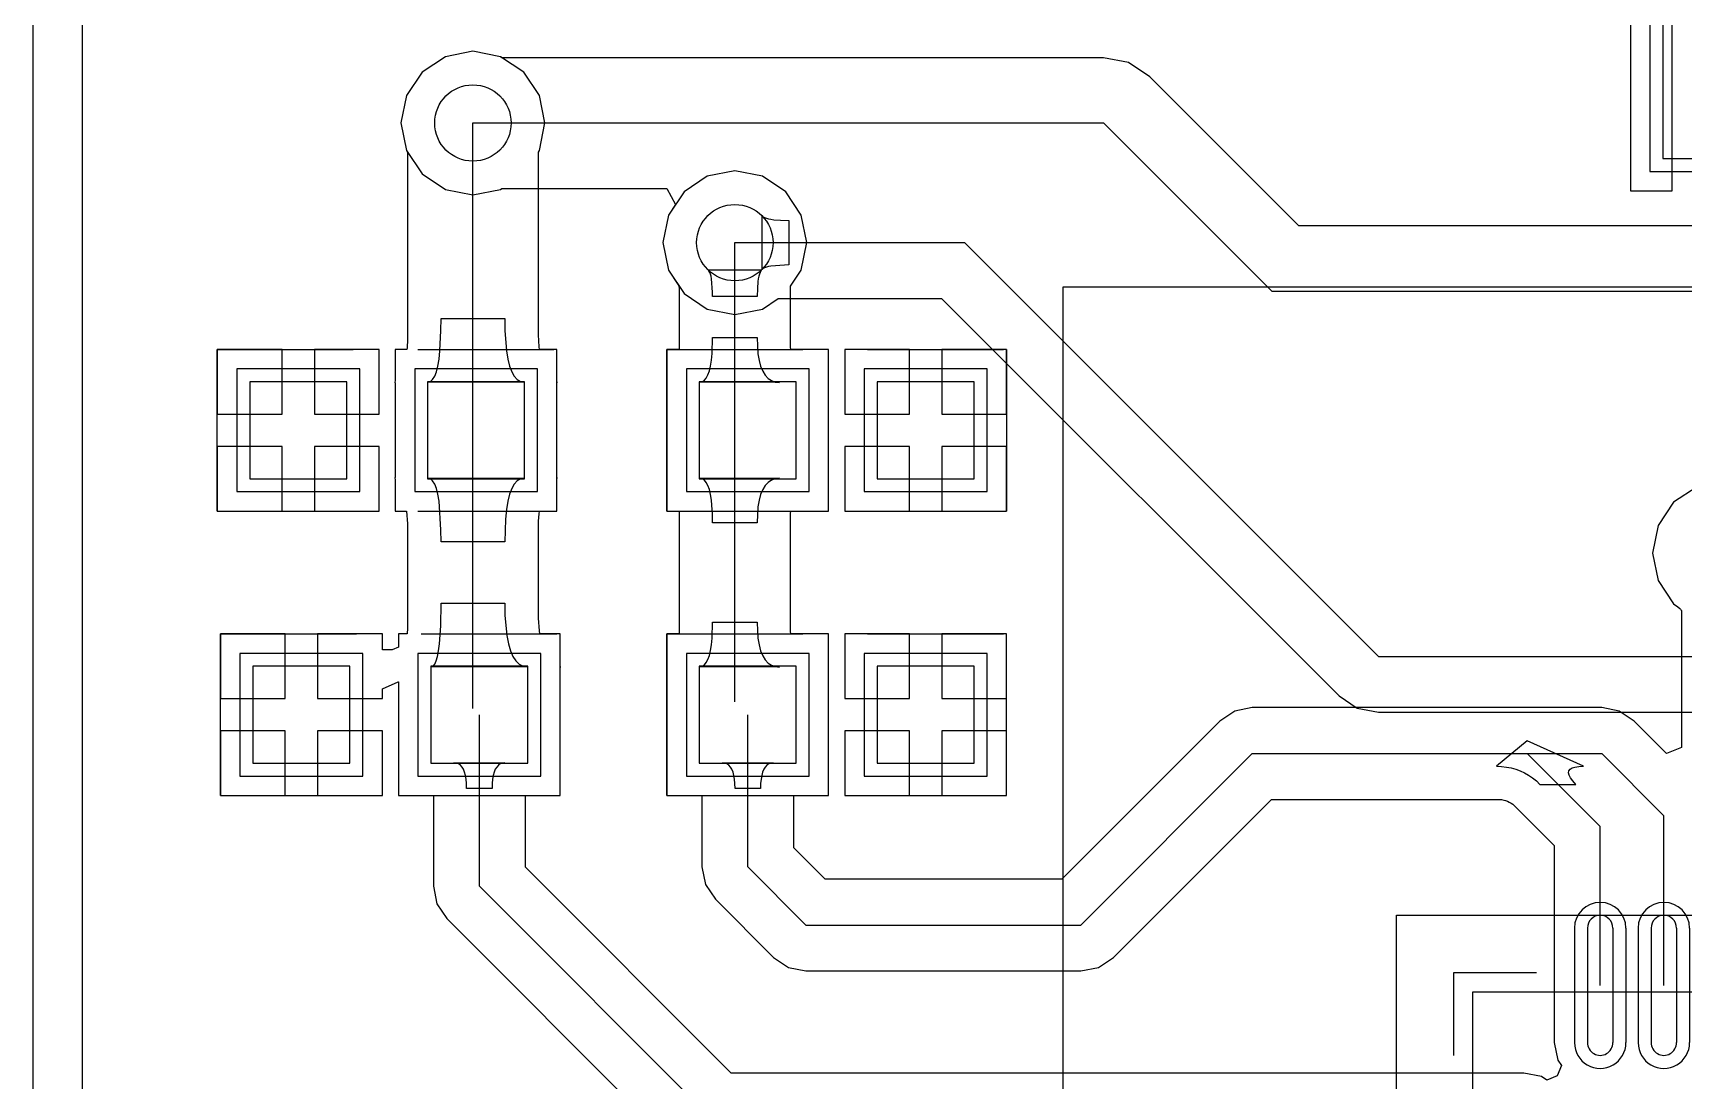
# Model space of a CAD drawing. Header units: millimetres. Extents: x 31.7 to 126, y 35.8 to 88.7.
# Drawn here: x 31.72 to 44.69, y 74.49 to 82.72 of the extents above; entities that cross this region are included whole.
import ezdxf

# ---------------------------------------------------------------- set-up
doc = ezdxf.new("R2010")
doc.units = ezdxf.units.MM
for name, color, linetype in [('BottomLayer', 5, 'Continuous'), ('BottomOverlay', 54, 'Continuous'), ('BottomSolder', 6, 'Continuous'), ('KeepOutLayer', 6, 'Continuous'), ('Mechanical13', 56, 'Continuous'), ('Mechanical15', 56, 'Continuous'), ('MultiLayer', 9, 'Continuous'), ('TopLayer', 1, 'Continuous'), ('TopOverlay', 2, 'Continuous'), ('TopPaste', 8, 'Continuous'), ('TopSolder', 216, 'Continuous')]:
    doc.layers.add(name, color=color, linetype=linetype)

# ---------------------------------------------------------------- blocks, each defined once
blk = doc.blocks.new('18650____________B_2')
at = {"layer": 'BottomOverlay'}
for p, q in [((-0.469, 42.016), (76.531, 42.016)), ((-0.469, 22), (-0.469, 42.016))]:
    blk.add_line(p, q, dxfattribs=at)
blk = doc.blocks.new('__2102_7')
at = {"layer": 'Mechanical13'}
for p, q in [((-2.5, -2.475), (-2.5, 2.525)), ((2.5, 2.525), (-2.5, 2.525)), ((2.5, -2.475), (2.5, 2.525)), ((2.5, -2.475), (-2.5, -2.475))]:
    blk.add_line(p, q, dxfattribs=at)
blk.add_circle((-1.6, 1.625), 0.5, dxfattribs=at)
at = {"layer": 'Mechanical15'}
for p, q in [((-3.1, -3.075), (-3.1, 3.125)), ((-3.1, 3.125), (3.1, 3.125)), ((3.1, -3.075), (3.1, 3.125)), ((0, -0.475), (0, 0.525)), ((0.5, 0.025), (-0.5, 0.025)), ((3.1, -3.075), (-3.1, -3.075))]:
    blk.add_line(p, q, dxfattribs=at)
at = {"layer": 'TopLayer'}
for p, q in [((-1.6, 3.025), (-1.6, 2.125)), ((-1.4, 3.025), (-1.4, 2.125)), ((-1.1, 3.025), (-1.1, 2.125)), ((-0.9, 3.025), (-0.9, 2.125)), ((-0.6, 3.025), (-0.6, 2.125)), ((-0.4, 3.025), (-0.4, 2.125)), ((-0.1, 3.025), (-0.1, 2.125)), ((0.1, 3.025), (0.1, 2.125)), ((0.4, 3.025), (0.4, 2.125)), ((0.6, 3.025), (0.6, 2.125)), ((0.9, 3.025), (0.9, 2.125)), ((1.1, 3.025), (1.1, 2.125)), ((1.4, 3.025), (1.4, 2.125)), ((1.6, 3.025), (1.6, 2.125)), ((-3, 1.625), (-2.1, 1.625)), ((2.1, 1.625), (3, 1.625)), ((-1.5, 1.525), (-1.5, -1.475)), ((1.5, 1.525), (-1.5, 1.525)), ((1.5, -1.475), (1.5, 1.525)), ((-3, 1.425), (-2.1, 1.425)), ((2.1, 1.425), (3, 1.425)), ((-3, 1.125), (-2.1, 1.125)), ((2.1, 1.125), (3, 1.125)), ((-3, 0.925), (-2.1, 0.925)), ((2.1, 0.925), (3, 0.925)), ((-3, 0.625), (-2.1, 0.625)), ((2.1, 0.625), (3, 0.625)), ((-3, 0.425), (-2.1, 0.425)), ((2.1, 0.425), (3, 0.425)), ((-3, 0.125), (-2.1, 0.125)), ((2.1, 0.125), (3, 0.125)), ((-3, -0.075), (-2.1, -0.075)), ((2.1, -0.075), (3, -0.075)), ((-3, -0.375), (-2.1, -0.375)), ((2.1, -0.375), (3, -0.375)), ((-3, -0.575), (-2.1, -0.575)), ((2.1, -0.575), (3, -0.575)), ((-3, -0.875), (-2.1, -0.875)), ((2.1, -0.875), (3, -0.875)), ((-3, -1.075), (-2.1, -1.075)), ((2.1, -1.075), (3, -1.075)), ((-3, -1.375), (-2.1, -1.375)), ((2.1, -1.375), (3, -1.375)), ((-1.5, -1.475), (1.5, -1.475)), ((-3, -1.575), (-2.1, -1.575)), ((2.1, -1.575), (3, -1.575)), ((-1.6, -2.075), (-1.6, -2.975)), ((-1.4, -2.075), (-1.4, -2.975)), ((-1.1, -2.075), (-1.1, -2.975)), ((-0.9, -2.075), (-0.9, -2.975)), ((-0.6, -2.075), (-0.6, -2.975)), ((-0.4, -2.075), (-0.4, -2.975)), ((-0.1, -2.075), (-0.1, -2.975)), ((0.1, -2.075), (0.1, -2.975)), ((0.4, -2.075), (0.4, -2.975)), ((0.6, -2.075), (0.6, -2.975)), ((0.9, -2.075), (0.9, -2.975)), ((1.1, -2.075), (1.1, -2.975)), ((1.4, -2.075), (1.4, -2.975)), ((1.6, -2.075), (1.6, -2.975))]:
    blk.add_line(p, q, dxfattribs=at)
for centre, start, end in [((-1.5, 3.025), 0, 180), ((-1, 3.025), 0, 180), ((-0.5, 3.025), 0, 180), ((0, 3.025), 0, 180), ((0.5, 3.025), 0, 180), ((1, 3.025), 0, 180), ((1.5, 3.025), 0, 180), ((-1.5, 2.125), 180, 0), ((-1, 2.125), 180, 0), ((-0.5, 2.125), 180, 0), ((0, 2.125), 180, 0), ((0.5, 2.125), 180, 0), ((1, 2.125), 180, 0), ((1.5, 2.125), 180, 0), ((-3, 1.525), 90, 270), ((-2.1, 1.525), 270, 90), ((2.1, 1.525), 90, 270), ((3, 1.525), 270, 90), ((-3, 1.025), 90, 270), ((-2.1, 1.025), 270, 90), ((2.1, 1.025), 90, 270), ((3, 1.025), 270, 90), ((-3, 0.525), 90, 270), ((-2.1, 0.525), 270, 90), ((2.1, 0.525), 90, 270), ((3, 0.525), 270, 90), ((-3, 0.025), 90, 270), ((-2.1, 0.025), 270, 90), ((2.1, 0.025), 90, 270), ((3, 0.025), 270, 90), ((-3, -0.475), 90, 270), ((-2.1, -0.475), 270, 90), ((2.1, -0.475), 90, 270), ((3, -0.475), 270, 90), ((-3, -0.975), 90, 270), ((-2.1, -0.975), 270, 90), ((2.1, -0.975), 90, 270), ((3, -0.975), 270, 90), ((-3, -1.475), 90, 270), ((-2.1, -1.475), 270, 90), ((2.1, -1.475), 90, 270), ((3, -1.475), 270, 90), ((-1.5, -2.075), 0, 180), ((-1, -2.075), 0, 180), ((-0.5, -2.075), 0, 180), ((0, -2.075), 0, 180), ((0.5, -2.075), 0, 180), ((1, -2.075), 0, 180), ((1.5, -2.075), 0, 180), ((-1.5, -2.975), 180, 0), ((-1, -2.975), 180, 0), ((-0.5, -2.975), 180, 0), ((0, -2.975), 180, 0), ((0.5, -2.975), 180, 0), ((1, -2.975), 180, 0), ((1.5, -2.975), 180, 0)]:
    blk.add_arc(centre, 0.1, start, end, dxfattribs=at)
at = {"layer": 'TopOverlay'}
for p, q in [((-2.65, 2.025), (-2.65, 2.675)), ((-2, 2.675), (-2.65, 2.675)), ((2.65, 2.675), (2, 2.675)), ((2.65, 2.025), (2.65, 2.675)), ((-2.65, -2.625), (-2.65, -1.975)), ((2.65, -2.625), (2.65, -1.975)), ((-2, -2.625), (-2.65, -2.625)), ((2.65, -2.625), (2, -2.625))]:
    blk.add_line(p, q, dxfattribs=at)
blk.add_circle((-3.3, 2.525), 0.125, dxfattribs=at)
at = {"layer": 'TopPaste'}
for p, q in [((-1.6, 3.025), (-1.6, 2.125)), ((-1.4, 3.025), (-1.4, 2.125)), ((-1.1, 3.025), (-1.1, 2.125)), ((-0.9, 3.025), (-0.9, 2.125)), ((-0.6, 3.025), (-0.6, 2.125)), ((-0.4, 3.025), (-0.4, 2.125)), ((-0.1, 3.025), (-0.1, 2.125)), ((0.1, 3.025), (0.1, 2.125)), ((0.4, 3.025), (0.4, 2.125)), ((0.6, 3.025), (0.6, 2.125)), ((0.9, 3.025), (0.9, 2.125)), ((1.1, 3.025), (1.1, 2.125)), ((1.4, 3.025), (1.4, 2.125)), ((1.6, 3.025), (1.6, 2.125)), ((-3, 1.625), (-2.1, 1.625)), ((2.1, 1.625), (3, 1.625)), ((-1.5, 1.525), (-1.5, -1.475)), ((1.5, 1.525), (-1.5, 1.525)), ((1.5, -1.475), (1.5, 1.525)), ((-3, 1.425), (-2.1, 1.425)), ((2.1, 1.425), (3, 1.425)), ((-3, 1.125), (-2.1, 1.125)), ((2.1, 1.125), (3, 1.125)), ((-3, 0.925), (-2.1, 0.925)), ((2.1, 0.925), (3, 0.925)), ((-3, 0.625), (-2.1, 0.625)), ((2.1, 0.625), (3, 0.625)), ((-3, 0.425), (-2.1, 0.425)), ((2.1, 0.425), (3, 0.425)), ((-3, 0.125), (-2.1, 0.125)), ((2.1, 0.125), (3, 0.125)), ((-3, -0.075), (-2.1, -0.075)), ((2.1, -0.075), (3, -0.075)), ((-3, -0.375), (-2.1, -0.375)), ((2.1, -0.375), (3, -0.375)), ((-3, -0.575), (-2.1, -0.575)), ((2.1, -0.575), (3, -0.575)), ((-3, -0.875), (-2.1, -0.875)), ((2.1, -0.875), (3, -0.875)), ((-3, -1.075), (-2.1, -1.075)), ((2.1, -1.075), (3, -1.075)), ((-3, -1.375), (-2.1, -1.375)), ((2.1, -1.375), (3, -1.375)), ((-1.5, -1.475), (1.5, -1.475)), ((-3, -1.575), (-2.1, -1.575)), ((2.1, -1.575), (3, -1.575)), ((-1.6, -2.075), (-1.6, -2.975)), ((-1.4, -2.075), (-1.4, -2.975)), ((-1.1, -2.075), (-1.1, -2.975)), ((-0.9, -2.075), (-0.9, -2.975)), ((-0.6, -2.075), (-0.6, -2.975)), ((-0.4, -2.075), (-0.4, -2.975)), ((-0.1, -2.075), (-0.1, -2.975)), ((0.1, -2.075), (0.1, -2.975)), ((0.4, -2.075), (0.4, -2.975)), ((0.6, -2.075), (0.6, -2.975)), ((0.9, -2.075), (0.9, -2.975)), ((1.1, -2.075), (1.1, -2.975)), ((1.4, -2.075), (1.4, -2.975)), ((1.6, -2.075), (1.6, -2.975))]:
    blk.add_line(p, q, dxfattribs=at)
for centre, start, end in [((-1.5, 3.025), 0, 180), ((-1, 3.025), 0, 180), ((-0.5, 3.025), 0, 180), ((0, 3.025), 0, 180), ((0.5, 3.025), 0, 180), ((1, 3.025), 0, 180), ((1.5, 3.025), 0, 180), ((-1.5, 2.125), 180, 0), ((-1, 2.125), 180, 0), ((-0.5, 2.125), 180, 0), ((0, 2.125), 180, 0), ((0.5, 2.125), 180, 0), ((1, 2.125), 180, 0), ((1.5, 2.125), 180, 0), ((-3, 1.525), 90, 270), ((-2.1, 1.525), 270, 90), ((2.1, 1.525), 90, 270), ((3, 1.525), 270, 90), ((-3, 1.025), 90, 270), ((-2.1, 1.025), 270, 90), ((2.1, 1.025), 90, 270), ((3, 1.025), 270, 90), ((-3, 0.525), 90, 270), ((-2.1, 0.525), 270, 90), ((2.1, 0.525), 90, 270), ((3, 0.525), 270, 90), ((-3, 0.025), 90, 270), ((-2.1, 0.025), 270, 90), ((2.1, 0.025), 90, 270), ((3, 0.025), 270, 90), ((-3, -0.475), 90, 270), ((-2.1, -0.475), 270, 90), ((2.1, -0.475), 90, 270), ((3, -0.475), 270, 90), ((-3, -0.975), 90, 270), ((-2.1, -0.975), 270, 90), ((2.1, -0.975), 90, 270), ((3, -0.975), 270, 90), ((-3, -1.475), 90, 270), ((-2.1, -1.475), 270, 90), ((2.1, -1.475), 90, 270), ((3, -1.475), 270, 90), ((-1.5, -2.075), 0, 180), ((-1, -2.075), 0, 180), ((-0.5, -2.075), 0, 180), ((0, -2.075), 0, 180), ((0.5, -2.075), 0, 180), ((1, -2.075), 0, 180), ((1.5, -2.075), 0, 180), ((-1.5, -2.975), 180, 0), ((-1, -2.975), 180, 0), ((-0.5, -2.975), 180, 0), ((0, -2.975), 180, 0), ((0.5, -2.975), 180, 0), ((1, -2.975), 180, 0), ((1.5, -2.975), 180, 0)]:
    blk.add_arc(centre, 0.1, start, end, dxfattribs=at)
at = {"layer": 'TopSolder'}
for p, q in [((-1.702, 3.025), (-1.702, 2.125)), ((-1.298, 3.025), (-1.298, 2.125)), ((-1.202, 3.025), (-1.202, 2.125)), ((-0.798, 3.025), (-0.798, 2.125)), ((-0.702, 3.025), (-0.702, 2.125)), ((-0.298, 3.025), (-0.298, 2.125)), ((-0.202, 3.025), (-0.202, 2.125)), ((0.202, 3.025), (0.202, 2.125)), ((0.298, 3.025), (0.298, 2.125)), ((0.702, 3.025), (0.702, 2.125)), ((0.798, 3.025), (0.798, 2.125)), ((1.202, 3.025), (1.202, 2.125)), ((1.298, 3.025), (1.298, 2.125)), ((1.702, 3.025), (1.702, 2.125)), ((-3, 1.727), (-2.1, 1.727)), ((2.1, 1.727), (3, 1.727)), ((-1.602, 1.627), (-1.602, -1.576)), ((1.602, 1.627), (-1.602, 1.627)), ((1.602, -1.576), (1.602, 1.627)), ((-3, 1.324), (-2.1, 1.324)), ((2.1, 1.324), (3, 1.324)), ((-3, 1.227), (-2.1, 1.227)), ((2.1, 1.227), (3, 1.227)), ((-3, 0.824), (-2.1, 0.824)), ((2.1, 0.824), (3, 0.824)), ((-3, 0.727), (-2.1, 0.727)), ((2.1, 0.727), (3, 0.727)), ((-3, 0.324), (-2.1, 0.324)), ((2.1, 0.324), (3, 0.324)), ((-3, 0.227), (-2.1, 0.227)), ((2.1, 0.227), (3, 0.227)), ((-3, -0.176), (-2.1, -0.176)), ((2.1, -0.176), (3, -0.176)), ((-3, -0.273), (-2.1, -0.273)), ((2.1, -0.273), (3, -0.273)), ((-3, -0.676), (-2.1, -0.676)), ((-3, -0.773), (-2.1, -0.773)), ((2.1, -0.676), (3, -0.676)), ((2.1, -0.773), (3, -0.773)), ((-3, -1.176), (-2.1, -1.176)), ((-3, -1.273), (-2.1, -1.273)), ((2.1, -1.176), (3, -1.176)), ((2.1, -1.273), (3, -1.273)), ((-3, -1.676), (-2.1, -1.676)), ((-1.602, -1.576), (1.602, -1.576)), ((2.1, -1.676), (3, -1.676)), ((-1.702, -2.075), (-1.702, -2.975)), ((-1.298, -2.075), (-1.298, -2.975)), ((-1.202, -2.075), (-1.202, -2.975)), ((-0.798, -2.075), (-0.798, -2.975)), ((-0.702, -2.075), (-0.702, -2.975)), ((-0.298, -2.075), (-0.298, -2.975)), ((-0.202, -2.075), (-0.202, -2.975)), ((0.202, -2.075), (0.202, -2.975)), ((0.298, -2.075), (0.298, -2.975)), ((0.702, -2.075), (0.702, -2.975)), ((0.798, -2.075), (0.798, -2.975)), ((1.202, -2.075), (1.202, -2.975)), ((1.298, -2.075), (1.298, -2.975)), ((1.702, -2.075), (1.702, -2.975))]:
    blk.add_line(p, q, dxfattribs=at)
for centre, start, end in [((-1.5, 3.025), 0, 180), ((-1, 3.025), 0, 180), ((-0.5, 3.025), 0, 180), ((0, 3.025), 0, 180), ((0.5, 3.025), 0, 180), ((1, 3.025), 0, 180), ((1.5, 3.025), 0, 180), ((-1.5, 2.125), 180, 0), ((-1, 2.125), 180, 0), ((-0.5, 2.125), 180, 0), ((0, 2.125), 180, 0), ((0.5, 2.125), 180, 0), ((1, 2.125), 180, 0), ((1.5, 2.125), 180, 0), ((-3, 1.525), 90, 270), ((-2.1, 1.525), 270, 90), ((2.1, 1.525), 90, 270), ((3, 1.525), 270, 90), ((-3, 1.025), 90, 270), ((-2.1, 1.025), 270, 90), ((2.1, 1.025), 90, 270), ((3, 1.025), 270, 90), ((-3, 0.525), 90, 270), ((-2.1, 0.525), 270, 90), ((2.1, 0.525), 90, 270), ((3, 0.525), 270, 90), ((-3, 0.025), 90, 270), ((-2.1, 0.025), 270, 90), ((2.1, 0.025), 90, 270), ((3, 0.025), 270, 90), ((-3, -0.475), 90, 270), ((-2.1, -0.475), 270, 90), ((2.1, -0.475), 90, 270), ((3, -0.475), 270, 90), ((-3, -0.975), 90, 270), ((-2.1, -0.975), 270, 90), ((2.1, -0.975), 90, 270), ((3, -0.975), 270, 90), ((-3, -1.475), 90, 270), ((-2.1, -1.475), 270, 90), ((2.1, -1.475), 90, 270), ((3, -1.475), 270, 90), ((-1.5, -2.075), 0, 180), ((-1, -2.075), 0, 180), ((-0.5, -2.075), 0, 180), ((0, -2.075), 0, 180), ((0.5, -2.075), 0, 180), ((1, -2.075), 0, 180), ((1.5, -2.075), 0, 180), ((-1.5, -2.975), 180, 0), ((-1, -2.975), 180, 0), ((-0.5, -2.975), 180, 0), ((0, -2.975), 180, 0), ((0.5, -2.975), 180, 0), ((1, -2.975), 180, 0), ((1.5, -2.975), 180, 0)]:
    blk.add_arc(centre, 0.202, start, end, dxfattribs=at)
blk = doc.blocks.new('MICROUSB_5S_9')
at = {"layer": 'BottomLayer'}
for p, q in [((0.065, 3.65), (-2.475, 3.65)), ((-2.475, 3.65), (-2.475, 1.65)), ((0.065, 1.65), (0.065, 3.65)), ((7.315, 3.65), (4.775, 3.65)), ((4.775, 3.65), (4.775, 1.65)), ((7.315, 1.65), (7.315, 3.65)), ((-2.475, 1.65), (0.065, 1.65)), ((4.775, 1.65), (7.315, 1.65)), ((1, 0.5), (-1, 0.5)), ((-1, 0.5), (-1, -0.5)), ((1, -0.5), (1, 0.5)), ((5.85, 0.5), (3.85, 0.5)), ((3.85, 0.5), (3.85, -0.5)), ((5.85, -0.5), (5.85, 0.5)), ((-1, -0.5), (1, -0.5)), ((3.85, -0.5), (5.85, -0.5))]:
    blk.add_line(p, q, dxfattribs=at)
at = {"layer": 'BottomSolder'}
for p, q in [((0.167, 3.752), (-2.576, 3.752)), ((-2.576, 3.752), (-2.576, 1.548)), ((0.167, 1.548), (0.167, 3.752)), ((7.417, 3.752), (4.674, 3.752)), ((4.674, 3.752), (4.674, 1.548)), ((7.417, 1.548), (7.417, 3.752)), ((-2.576, 1.548), (0.167, 1.548)), ((4.674, 1.548), (7.417, 1.548)), ((1.102, 0.602), (-1.102, 0.602)), ((-1.102, 0.602), (-1.102, -0.602)), ((1.102, -0.602), (1.102, 0.602)), ((5.952, 0.602), (3.748, 0.602)), ((3.748, 0.602), (3.748, -0.602)), ((5.952, -0.602), (5.952, 0.602)), ((-1.102, -0.602), (1.102, -0.602)), ((3.748, -0.602), (5.952, -0.602))]:
    blk.add_line(p, q, dxfattribs=at)
at = {"layer": 'MultiLayer'}
for p, q in [((0.065, 3.65), (-2.475, 3.65)), ((-2.475, 3.65), (-2.475, 1.65)), ((0.065, 1.65), (0.065, 3.65)), ((7.315, 3.65), (4.775, 3.65)), ((4.775, 3.65), (4.775, 1.65)), ((7.315, 1.65), (7.315, 3.65)), ((-2.475, 1.65), (0.065, 1.65)), ((4.775, 1.65), (7.315, 1.65)), ((1, 0.5), (-1, 0.5)), ((-1, 0.5), (-1, -0.5)), ((1, -0.5), (1, 0.5)), ((5.85, 0.5), (3.85, 0.5)), ((3.85, 0.5), (3.85, -0.5)), ((5.85, -0.5), (5.85, 0.5)), ((-1, -0.5), (1, -0.5)), ((3.85, -0.5), (5.85, -0.5))]:
    blk.add_line(p, q, dxfattribs=at)
at = {"layer": 'TopLayer'}
for p, q in [((0.065, 3.65), (-2.475, 3.65)), ((-2.475, 3.65), (-2.475, 1.65)), ((0.065, 1.65), (0.065, 3.65)), ((1.421, 3.65), (1.421, 2.15)), ((3.421, 3.65), (1.421, 3.65)), ((3.421, 2.15), (3.421, 3.65)), ((7.315, 3.65), (4.775, 3.65)), ((4.775, 3.65), (4.775, 1.65)), ((7.315, 1.65), (7.315, 3.65)), ((1.421, 2.15), (3.421, 2.15)), ((-2.475, 1.65), (0.065, 1.65)), ((4.775, 1.65), (7.315, 1.65)), ((0.921, 0.6), (0.921, -1.9)), ((1.321, 0.6), (0.921, 0.6)), ((1.321, -1.9), (1.321, 0.6)), ((1.571, 0.6), (1.571, -1.9)), ((1.971, 0.6), (1.571, 0.6)), ((1.971, -1.9), (1.971, 0.6)), ((2.221, 0.6), (2.221, -1.9)), ((2.621, 0.6), (2.221, 0.6)), ((2.621, -1.9), (2.621, 0.6)), ((2.871, 0.6), (2.871, -1.9)), ((3.271, 0.6), (2.871, 0.6)), ((3.271, -1.9), (3.271, 0.6)), ((3.521, 0.6), (3.521, -1.9)), ((3.921, 0.6), (3.521, 0.6)), ((3.921, -1.9), (3.921, 0.6)), ((1, 0.5), (-1, 0.5)), ((-1, 0.5), (-1, -0.5)), ((1, -0.5), (1, 0.5)), ((5.85, 0.5), (3.85, 0.5)), ((3.85, 0.5), (3.85, -0.5)), ((5.85, -0.5), (5.85, 0.5)), ((-1, -0.5), (1, -0.5)), ((3.85, -0.5), (5.85, -0.5)), ((0.921, -1.9), (1.321, -1.9)), ((1.571, -1.9), (1.971, -1.9)), ((2.221, -1.9), (2.621, -1.9)), ((2.871, -1.9), (3.271, -1.9)), ((3.521, -1.9), (3.921, -1.9))]:
    blk.add_line(p, q, dxfattribs=at)
at = {"layer": 'TopOverlay'}
for p, q in [((-0.852, 5.095), (5.498, 5.095)), ((-1.741, -0.747), (-1.741, 1.133)), ((6.641, -0.747), (6.641, 1.133)), ((-1.741, -0.747), (-0.852, -0.747)), ((5.625, -0.747), (6.641, -0.747))]:
    blk.add_line(p, q, dxfattribs=at)
at = {"layer": 'TopPaste'}
for p, q in [((1.421, 3.65), (1.421, 2.15)), ((3.421, 3.65), (1.421, 3.65)), ((3.421, 2.15), (3.421, 3.65)), ((1.421, 2.15), (3.421, 2.15)), ((0.921, 0.6), (0.921, -1.9)), ((1.321, 0.6), (0.921, 0.6)), ((1.321, -1.9), (1.321, 0.6)), ((1.571, 0.6), (1.571, -1.9)), ((1.971, 0.6), (1.571, 0.6)), ((1.971, -1.9), (1.971, 0.6)), ((2.221, 0.6), (2.221, -1.9)), ((2.621, 0.6), (2.221, 0.6)), ((2.621, -1.9), (2.621, 0.6)), ((2.871, 0.6), (2.871, -1.9)), ((3.271, 0.6), (2.871, 0.6)), ((3.271, -1.9), (3.271, 0.6)), ((3.521, 0.6), (3.521, -1.9)), ((3.921, 0.6), (3.521, 0.6)), ((3.921, -1.9), (3.921, 0.6)), ((0.921, -1.9), (1.321, -1.9)), ((1.571, -1.9), (1.971, -1.9)), ((2.221, -1.9), (2.621, -1.9)), ((2.871, -1.9), (3.271, -1.9)), ((3.521, -1.9), (3.921, -1.9))]:
    blk.add_line(p, q, dxfattribs=at)
at = {"layer": 'TopSolder'}
for p, q in [((0.167, 3.752), (-2.576, 3.752)), ((-2.576, 3.752), (-2.576, 1.548)), ((0.167, 1.548), (0.167, 3.752)), ((1.319, 3.752), (1.319, 2.048)), ((3.522, 3.752), (1.319, 3.752)), ((3.522, 2.048), (3.522, 3.752)), ((7.417, 3.752), (4.674, 3.752)), ((4.674, 3.752), (4.674, 1.548)), ((7.417, 1.548), (7.417, 3.752)), ((1.319, 2.048), (3.522, 2.048)), ((-2.576, 1.548), (0.167, 1.548)), ((4.674, 1.548), (7.417, 1.548)), ((0.819, 0.702), (0.819, -2.002)), ((1.422, 0.702), (0.819, 0.702)), ((1.422, -2.002), (1.422, 0.702)), ((1.469, 0.702), (1.469, -2.002)), ((2.072, 0.702), (1.469, 0.702)), ((2.072, -2.002), (2.072, 0.702)), ((2.119, 0.702), (2.119, -2.002)), ((2.722, 0.702), (2.119, 0.702)), ((2.722, -2.002), (2.722, 0.702)), ((2.769, 0.702), (2.769, -2.002)), ((3.372, 0.702), (2.769, 0.702)), ((3.372, -2.002), (3.372, 0.702)), ((3.419, 0.702), (3.419, -2.002)), ((4.022, 0.702), (3.419, 0.702)), ((4.022, -2.002), (4.022, 0.702)), ((1.102, 0.602), (-1.102, 0.602)), ((-1.102, 0.602), (-1.102, -0.602)), ((1.102, -0.602), (1.102, 0.602)), ((5.952, 0.602), (3.748, 0.602)), ((3.748, 0.602), (3.748, -0.602)), ((5.952, -0.602), (5.952, 0.602)), ((-1.102, -0.602), (1.102, -0.602)), ((3.748, -0.602), (5.952, -0.602)), ((0.819, -2.002), (1.422, -2.002)), ((1.469, -2.002), (2.072, -2.002)), ((2.119, -2.002), (2.722, -2.002)), ((2.769, -2.002), (3.372, -2.002)), ((3.419, -2.002), (4.022, -2.002))]:
    blk.add_line(p, q, dxfattribs=at)
blk = doc.blocks.new('C0603_61')
at = {"layer": 'TopLayer'}
for p, q in [((-0.356, 0.559), (-0.356, -0.203)), ((0.406, 0.559), (-0.356, 0.559)), ((0.406, -0.203), (0.406, 0.559)), ((1.041, 0.559), (1.041, -0.203)), ((1.803, 0.559), (1.041, 0.559)), ((1.803, -0.203), (1.803, 0.559)), ((-0.356, -0.203), (0.406, -0.203)), ((1.041, -0.203), (1.803, -0.203))]:
    blk.add_line(p, q, dxfattribs=at)
at = {"layer": 'TopOverlay'}
for p, q in [((-0.61, 0.813), (0.457, 0.813)), ((-0.61, -0.457), (-0.61, 0.813)), ((0.965, 0.813), (2.032, 0.813)), ((2.057, 0.813), (2.057, -0.457)), ((-0.61, -0.457), (0.457, -0.457)), ((0.965, -0.457), (2.032, -0.457))]:
    blk.add_line(p, q, dxfattribs=at)
at = {"layer": 'TopPaste'}
for p, q in [((-0.356, 0.559), (-0.356, -0.203)), ((0.406, 0.559), (-0.356, 0.559)), ((0.406, -0.203), (0.406, 0.559)), ((1.041, 0.559), (1.041, -0.203)), ((1.803, 0.559), (1.041, 0.559)), ((1.803, -0.203), (1.803, 0.559)), ((-0.356, -0.203), (0.406, -0.203)), ((1.041, -0.203), (1.803, -0.203))]:
    blk.add_line(p, q, dxfattribs=at)
at = {"layer": 'TopSolder'}
for p, q in [((-0.457, 0.66), (-0.457, -0.305)), ((0.508, 0.66), (-0.457, 0.66)), ((0.508, -0.305), (0.508, 0.66)), ((0.94, 0.66), (0.94, -0.305)), ((1.905, 0.66), (0.94, 0.66)), ((1.905, -0.305), (1.905, 0.66)), ((-0.457, -0.305), (0.508, -0.305)), ((0.94, -0.305), (1.905, -0.305))]:
    blk.add_line(p, q, dxfattribs=at)
blk = doc.blocks.new('C0603_62')
at = {"layer": 'TopLayer'}
for p, q in [((-0.356, 0.559), (-0.356, -0.203)), ((0.406, 0.559), (-0.356, 0.559)), ((0.406, -0.203), (0.406, 0.559)), ((1.041, 0.559), (1.041, -0.203)), ((1.803, 0.559), (1.041, 0.559)), ((1.803, -0.203), (1.803, 0.559)), ((-0.356, -0.203), (0.406, -0.203)), ((1.041, -0.203), (1.803, -0.203))]:
    blk.add_line(p, q, dxfattribs=at)
at = {"layer": 'TopOverlay'}
for p, q in [((-0.61, 0.813), (0.457, 0.813)), ((-0.61, -0.457), (-0.61, 0.813)), ((0.965, 0.813), (2.032, 0.813)), ((2.057, -0.457), (2.057, 0.813)), ((-0.61, -0.457), (0.457, -0.457)), ((0.965, -0.457), (2.032, -0.457))]:
    blk.add_line(p, q, dxfattribs=at)
at = {"layer": 'TopPaste'}
for p, q in [((-0.356, 0.559), (-0.356, -0.203)), ((0.406, 0.559), (-0.356, 0.559)), ((0.406, -0.203), (0.406, 0.559)), ((1.041, 0.559), (1.041, -0.203)), ((1.803, 0.559), (1.041, 0.559)), ((1.803, -0.203), (1.803, 0.559)), ((-0.356, -0.203), (0.406, -0.203)), ((1.041, -0.203), (1.803, -0.203))]:
    blk.add_line(p, q, dxfattribs=at)
at = {"layer": 'TopSolder'}
for p, q in [((-0.457, 0.66), (-0.457, -0.305)), ((0.508, 0.66), (-0.457, 0.66)), ((0.508, -0.305), (0.508, 0.66)), ((0.94, 0.66), (0.94, -0.305)), ((1.905, 0.66), (0.94, 0.66)), ((1.905, -0.305), (1.905, 0.66)), ((-0.457, -0.305), (0.508, -0.305)), ((0.94, -0.305), (1.905, -0.305))]:
    blk.add_line(p, q, dxfattribs=at)
blk = doc.blocks.new('C0603_63')
at = {"layer": 'TopLayer'}
for p, q in [((-0.356, 0.559), (-0.356, -0.203)), ((0.406, 0.559), (-0.356, 0.559)), ((0.406, -0.203), (0.406, 0.559)), ((1.041, 0.559), (1.041, -0.203)), ((1.803, 0.559), (1.041, 0.559)), ((1.803, -0.203), (1.803, 0.559)), ((-0.356, -0.203), (0.406, -0.203)), ((1.041, -0.203), (1.803, -0.203))]:
    blk.add_line(p, q, dxfattribs=at)
at = {"layer": 'TopOverlay'}
for p, q in [((-0.61, 0.813), (0.457, 0.813)), ((-0.61, -0.457), (-0.61, 0.813)), ((0.965, 0.813), (2.032, 0.813)), ((2.057, -0.457), (2.057, 0.813)), ((-0.61, -0.457), (0.457, -0.457)), ((0.965, -0.457), (2.032, -0.457))]:
    blk.add_line(p, q, dxfattribs=at)
at = {"layer": 'TopPaste'}
for p, q in [((-0.356, 0.559), (-0.356, -0.203)), ((0.406, 0.559), (-0.356, 0.559)), ((0.406, -0.203), (0.406, 0.559)), ((1.041, 0.559), (1.041, -0.203)), ((1.803, 0.559), (1.041, 0.559)), ((1.803, -0.203), (1.803, 0.559)), ((-0.356, -0.203), (0.406, -0.203)), ((1.041, -0.203), (1.803, -0.203))]:
    blk.add_line(p, q, dxfattribs=at)
at = {"layer": 'TopSolder'}
for p, q in [((-0.457, 0.66), (-0.457, -0.305)), ((0.508, 0.66), (-0.457, 0.66)), ((0.508, -0.305), (0.508, 0.66)), ((0.94, 0.66), (0.94, -0.305)), ((1.905, 0.66), (0.94, 0.66)), ((1.905, -0.305), (1.905, 0.66)), ((-0.457, -0.305), (0.508, -0.305)), ((0.94, -0.305), (1.905, -0.305))]:
    blk.add_line(p, q, dxfattribs=at)
blk = doc.blocks.new('C0603_64')
at = {"layer": 'TopLayer'}
for p, q in [((-0.356, 0.559), (-0.356, -0.203)), ((0.406, 0.559), (-0.356, 0.559)), ((0.406, -0.203), (0.406, 0.559)), ((1.041, 0.559), (1.041, -0.203)), ((1.803, 0.559), (1.041, 0.559)), ((1.803, -0.203), (1.803, 0.559)), ((-0.356, -0.203), (0.406, -0.203)), ((1.041, -0.203), (1.803, -0.203))]:
    blk.add_line(p, q, dxfattribs=at)
at = {"layer": 'TopOverlay'}
for p, q in [((-0.61, 0.813), (0.457, 0.813)), ((-0.61, -0.457), (-0.61, 0.813)), ((0.965, 0.813), (2.032, 0.813)), ((2.057, -0.457), (2.057, 0.813)), ((-0.61, -0.457), (0.457, -0.457)), ((0.965, -0.457), (2.032, -0.457))]:
    blk.add_line(p, q, dxfattribs=at)
at = {"layer": 'TopPaste'}
for p, q in [((-0.356, 0.559), (-0.356, -0.203)), ((0.406, 0.559), (-0.356, 0.559)), ((0.406, -0.203), (0.406, 0.559)), ((1.041, 0.559), (1.041, -0.203)), ((1.803, 0.559), (1.041, 0.559)), ((1.803, -0.203), (1.803, 0.559)), ((-0.356, -0.203), (0.406, -0.203)), ((1.041, -0.203), (1.803, -0.203))]:
    blk.add_line(p, q, dxfattribs=at)
at = {"layer": 'TopSolder'}
for p, q in [((-0.457, 0.66), (-0.457, -0.305)), ((0.508, 0.66), (-0.457, 0.66)), ((0.508, -0.305), (0.508, 0.66)), ((0.94, 0.66), (0.94, -0.305)), ((1.905, 0.66), (0.94, 0.66)), ((1.905, -0.305), (1.905, 0.66)), ((-0.457, -0.305), (0.508, -0.305)), ((0.94, -0.305), (1.905, -0.305))]:
    blk.add_line(p, q, dxfattribs=at)

msp = doc.modelspace()

# ---------------------------------------------------------------- linework, layer by layer
at = {"layer": 'BottomLayer'}
for p, q in [((32.113, 38.684), (32.113, 85.993)), ((34.963, 82.538), (34.78, 82.416)), ((35.179, 82.581), (34.963, 82.538)), ((35.395, 82.538), (35.179, 82.581)), ((35.407, 82.53), (35.395, 82.538)), ((40.132, 82.53), (35.407, 82.53)), ((40.329, 82.491), (40.132, 82.53)), ((40.495, 82.38), (40.329, 82.491)), ((34.78, 82.416), (34.657, 82.233)), ((41.666, 81.21), (40.495, 82.38)), ((34.657, 82.233), (34.614, 82.017)), ((34.614, 82.017), (34.657, 81.8)), ((35.179, 82.017), (40.132, 82.017)), ((40.132, 82.017), (41.453, 80.696)), ((34.657, 81.8), (34.78, 81.617)), ((34.78, 81.617), (34.963, 81.495)), ((34.963, 81.495), (35.179, 81.452)), ((35.179, 81.452), (35.395, 81.495)), ((35.395, 81.495), (35.407, 81.503)), ((35.407, 81.503), (36.702, 81.503)), ((36.702, 81.503), (36.77, 81.376)), ((36.77, 81.376), (36.715, 81.293)), ((36.715, 81.293), (36.672, 81.077)), ((37.451, 80.867), (37.451, 81.287)), ((37.451, 81.287), (37.459, 81.28)), ((37.459, 81.28), (37.47, 81.274)), ((37.47, 81.274), (37.484, 81.269)), ((37.484, 81.269), (37.501, 81.264)), ((37.501, 81.264), (37.52, 81.261)), ((37.52, 81.261), (37.543, 81.257)), ((37.543, 81.257), (37.596, 81.253)), ((37.596, 81.253), (37.66, 81.252)), ((37.66, 81.252), (37.66, 80.902)), ((48.28, 81.21), (41.666, 81.21)), ((36.672, 81.077), (36.715, 80.861)), ((37.236, 81.077), (39.04, 81.077)), ((39.04, 81.077), (42.291, 77.826)), ((36.715, 80.861), (36.837, 80.677)), ((37.459, 80.873), (37.451, 80.867)), ((37.47, 80.879), (37.459, 80.873)), ((37.484, 80.885), (37.47, 80.879)), ((37.501, 80.889), (37.484, 80.885)), ((37.52, 80.893), (37.501, 80.889)), ((37.626, 80.901), (37.52, 80.893)), ((37.66, 80.902), (37.626, 80.901)), ((36.837, 80.677), (37.02, 80.555)), ((41.453, 80.696), (48.895, 80.696)), ((37.02, 80.555), (37.236, 80.512)), ((37.236, 80.512), (37.453, 80.555)), ((37.453, 80.555), (37.576, 80.638)), ((37.576, 80.638), (37.598, 80.639)), ((37.598, 80.639), (38.859, 80.639)), ((38.859, 80.639), (41.982, 77.516)), ((42.291, 77.826), (48.514, 77.826)), ((41.982, 77.516), (42.124, 77.421)), ((42.124, 77.421), (42.291, 77.388)), ((42.291, 77.388), (48.514, 77.388))]:
    msp.add_line(p, q, dxfattribs=at)
for centre in [(35.179, 82.017), (37.236, 81.077)]:
    msp.add_circle(centre, 0.3, dxfattribs=at)
at = {"layer": 'KeepOutLayer'}
msp.add_line((31.725, 38.684), (31.725, 86.004), dxfattribs=at)
at = {"layer": 'MultiLayer'}
for centre in [(35.179, 82.017), (37.236, 81.077)]:
    msp.add_circle(centre, 0.3, dxfattribs=at)
at = {"layer": 'TopLayer'}
for p, q in [((32.113, 38.684), (32.113, 85.993)), ((44.598, 81.484), (44.598, 82.988)), ((44.271, 82.884), (44.271, 81.484)), ((34.963, 82.538), (34.78, 82.416)), ((35.179, 82.581), (34.963, 82.538)), ((35.395, 82.538), (35.179, 82.581)), ((35.578, 82.416), (35.395, 82.538)), ((34.78, 82.416), (34.657, 82.233)), ((35.701, 82.233), (35.578, 82.416)), ((34.657, 82.233), (34.614, 82.017)), ((35.744, 82.017), (35.701, 82.233)), ((34.614, 82.017), (34.657, 81.8)), ((35.179, 77.419), (35.179, 82.017)), ((35.701, 81.8), (35.744, 82.017)), ((34.657, 81.8), (34.665, 81.788)), ((34.665, 81.788), (34.665, 80.318)), ((35.693, 81.788), (35.701, 81.8)), ((35.693, 80.353), (35.693, 81.788)), ((37.02, 81.599), (36.837, 81.476)), ((37.236, 81.642), (37.02, 81.599)), ((37.453, 81.599), (37.236, 81.642)), ((37.636, 81.476), (37.453, 81.599)), ((36.837, 81.476), (36.715, 81.293)), ((37.758, 81.293), (37.636, 81.476)), ((44.271, 81.484), (44.598, 81.484)), ((36.715, 81.293), (36.672, 81.077)), ((37.801, 81.077), (37.758, 81.293)), ((36.672, 81.077), (36.715, 80.861)), ((37.236, 77.47), (37.236, 81.077)), ((37.758, 80.861), (37.801, 81.077)), ((36.715, 80.861), (36.797, 80.737)), ((37.033, 80.854), (37.026, 80.863)), ((37.026, 80.863), (37.446, 80.863)), ((37.039, 80.843), (37.033, 80.854)), ((37.044, 80.829), (37.039, 80.843)), ((37.049, 80.813), (37.044, 80.829)), ((37.053, 80.793), (37.049, 80.813)), ((37.061, 80.687), (37.053, 80.793)), ((37.42, 80.793), (37.417, 80.771)), ((37.424, 80.813), (37.42, 80.793)), ((37.429, 80.829), (37.424, 80.813)), ((37.434, 80.843), (37.429, 80.829)), ((37.44, 80.854), (37.434, 80.843)), ((37.446, 80.863), (37.44, 80.854)), ((37.674, 80.734), (37.758, 80.861)), ((36.797, 80.737), (36.799, 80.715)), ((36.799, 80.715), (36.799, 80.239)), ((37.061, 80.653), (37.061, 80.687)), ((37.411, 80.653), (37.061, 80.653)), ((37.413, 80.718), (37.411, 80.653)), ((37.417, 80.771), (37.413, 80.718)), ((37.674, 80.733), (37.674, 80.734)), ((37.674, 80.257), (37.674, 80.733)), ((34.92, 80.227), (34.928, 80.387)), ((34.928, 80.387), (34.929, 80.482)), ((34.929, 80.482), (35.429, 80.482)), ((35.429, 80.482), (35.431, 80.387)), ((35.431, 80.387), (35.443, 80.227)), ((34.665, 80.318), (34.662, 80.247)), ((35.7, 80.258), (35.693, 80.353)), ((35.703, 80.239), (35.7, 80.258)), ((37.057, 80.206), (37.061, 80.332)), ((37.061, 80.332), (37.411, 80.332)), ((37.411, 80.332), (37.413, 80.265)), ((37.413, 80.265), (37.418, 80.205)), ((37.675, 80.239), (37.674, 80.257)), ((33.68, 80.239), (33.172, 80.239)), ((33.172, 80.239), (33.172, 79.731)), ((33.68, 79.731), (33.68, 80.239)), ((34.442, 80.239), (33.934, 80.239)), ((33.934, 80.239), (33.934, 79.731)), ((34.442, 79.731), (34.442, 80.239)), ((34.661, 80.239), (34.569, 80.239)), ((34.569, 80.239), (34.569, 79.991)), ((34.662, 80.247), (34.661, 80.239)), ((34.903, 80.107), (34.913, 80.162)), ((34.913, 80.162), (34.92, 80.227)), ((35.443, 80.227), (35.454, 80.162)), ((35.454, 80.162), (35.467, 80.107)), ((35.839, 80.239), (35.703, 80.239)), ((35.839, 79.991), (35.839, 80.239)), ((36.799, 80.239), (36.703, 80.239)), ((36.703, 80.239), (36.703, 79.992)), ((37.045, 80.108), (37.052, 80.153)), ((37.052, 80.153), (37.057, 80.206)), ((37.418, 80.205), (37.427, 80.152)), ((37.427, 80.152), (37.439, 80.106)), ((37.973, 80.239), (37.675, 80.239)), ((37.973, 78.969), (37.973, 80.239)), ((38.608, 80.239), (38.1, 80.239)), ((38.1, 80.239), (38.1, 79.731)), ((38.608, 79.731), (38.608, 80.239)), ((39.37, 80.239), (38.862, 80.239)), ((38.862, 80.239), (38.862, 79.731)), ((39.37, 79.731), (39.37, 80.239)), ((34.846, 79.987), (34.863, 80.002)), ((34.863, 80.002), (34.879, 80.027)), ((34.879, 80.027), (34.892, 80.062)), ((34.892, 80.062), (34.903, 80.107)), ((35.467, 80.107), (35.484, 80.062)), ((35.484, 80.062), (35.504, 80.027)), ((35.504, 80.027), (35.527, 80.002)), ((35.527, 80.002), (35.553, 79.987)), ((36.997, 79.996), (37.012, 80.013)), ((37.012, 80.013), (37.025, 80.038)), ((37.025, 80.038), (37.036, 80.069)), ((37.036, 80.069), (37.045, 80.108)), ((37.439, 80.106), (37.455, 80.067)), ((37.455, 80.067), (37.474, 80.035)), ((37.474, 80.035), (37.497, 80.011)), ((37.497, 80.011), (37.523, 79.993)), ((34.569, 79.991), (34.567, 79.982)), ((34.567, 79.982), (34.569, 79.972)), ((34.569, 79.972), (34.569, 79.235)), ((34.826, 79.982), (34.846, 79.987)), ((35.582, 79.982), (34.826, 79.982)), ((35.553, 79.987), (35.582, 79.982)), ((35.841, 79.982), (35.839, 79.991)), ((35.839, 79.972), (35.841, 79.982)), ((35.839, 79.235), (35.839, 79.972)), ((36.703, 79.992), (36.701, 79.983)), ((36.701, 79.983), (36.703, 79.973)), ((36.703, 79.973), (36.703, 79.235)), ((36.96, 79.982), (36.979, 79.985)), ((37.586, 79.979), (36.96, 79.982)), ((36.979, 79.985), (36.997, 79.996)), ((37.523, 79.993), (37.553, 79.982)), ((37.553, 79.982), (37.586, 79.979)), ((33.172, 79.731), (33.68, 79.731)), ((33.934, 79.731), (34.442, 79.731)), ((38.1, 79.731), (38.608, 79.731)), ((38.862, 79.731), (39.37, 79.731)), ((33.68, 79.477), (33.172, 79.477)), ((33.172, 79.477), (33.172, 78.969)), ((33.68, 78.969), (33.68, 79.477)), ((34.442, 79.477), (33.934, 79.477)), ((33.934, 79.477), (33.934, 78.969)), ((34.442, 78.969), (34.442, 79.477)), ((38.608, 79.477), (38.1, 79.477)), ((38.1, 79.477), (38.1, 78.969)), ((38.608, 78.969), (38.608, 79.477)), ((39.37, 79.477), (38.862, 79.477)), ((38.862, 79.477), (38.862, 78.969)), ((39.37, 78.969), (39.37, 79.477)), ((34.569, 79.235), (34.567, 79.226)), ((34.567, 79.226), (34.569, 79.216)), ((34.846, 79.221), (34.826, 79.226)), ((34.826, 79.226), (35.582, 79.226)), ((34.863, 79.206), (34.846, 79.221)), ((35.553, 79.221), (35.527, 79.206)), ((35.582, 79.226), (35.553, 79.221)), ((35.841, 79.226), (35.839, 79.235)), ((35.839, 79.216), (35.841, 79.226)), ((36.703, 79.235), (36.701, 79.226)), ((36.701, 79.226), (36.703, 79.216)), ((36.979, 79.222), (36.96, 79.226)), ((36.96, 79.226), (37.586, 79.226)), ((36.997, 79.212), (36.979, 79.222)), ((37.553, 79.222), (37.523, 79.212)), ((37.586, 79.226), (37.553, 79.222)), ((34.569, 79.216), (34.569, 78.969)), ((34.879, 79.181), (34.863, 79.206)), ((34.892, 79.146), (34.879, 79.181)), ((34.903, 79.101), (34.892, 79.146)), ((34.913, 79.046), (34.903, 79.101)), ((35.467, 79.101), (35.454, 79.046)), ((35.484, 79.146), (35.467, 79.101)), ((35.504, 79.181), (35.484, 79.146)), ((35.527, 79.206), (35.504, 79.181)), ((35.839, 78.969), (35.839, 79.216)), ((36.703, 79.216), (36.703, 78.969)), ((37.012, 79.194), (36.997, 79.212)), ((37.025, 79.17), (37.012, 79.194)), ((37.036, 79.138), (37.025, 79.17)), ((37.045, 79.1), (37.036, 79.138)), ((37.052, 79.054), (37.045, 79.1)), ((37.439, 79.1), (37.427, 79.054)), ((37.455, 79.138), (37.439, 79.1)), ((37.474, 79.17), (37.455, 79.138)), ((37.497, 79.194), (37.474, 79.17)), ((37.523, 79.212), (37.497, 79.194)), ((44.793, 79.16), (44.609, 79.038)), ((33.172, 78.969), (33.68, 78.969)), ((33.934, 78.969), (34.442, 78.969)), ((34.569, 78.969), (34.658, 78.969)), ((34.658, 78.969), (34.665, 78.868)), ((34.928, 78.821), (34.913, 79.046)), ((35.443, 78.981), (35.435, 78.906)), ((35.454, 79.046), (35.443, 78.981)), ((35.7, 78.946), (35.703, 78.969)), ((35.703, 78.969), (35.839, 78.969)), ((36.703, 78.969), (36.799, 78.969)), ((36.799, 78.969), (36.799, 78.966)), ((36.799, 78.966), (36.799, 78.003)), ((37.06, 78.942), (37.052, 79.054)), ((37.418, 79.002), (37.413, 78.942)), ((37.427, 79.054), (37.418, 79.002)), ((37.674, 78.95), (37.675, 78.969)), ((37.675, 78.969), (37.973, 78.969)), ((38.1, 78.969), (38.608, 78.969)), ((38.862, 78.969), (39.37, 78.969)), ((44.609, 79.038), (44.487, 78.855)), ((34.665, 78.868), (34.665, 78.048)), ((35.435, 78.906), (35.429, 78.726)), ((35.693, 78.865), (35.694, 78.888)), ((35.693, 78.128), (35.693, 78.865)), ((35.694, 78.888), (35.7, 78.946)), ((37.061, 78.876), (37.06, 78.942)), ((37.411, 78.876), (37.061, 78.876)), ((37.413, 78.942), (37.411, 78.876)), ((37.674, 78.022), (37.674, 78.95)), ((44.487, 78.855), (44.444, 78.638)), ((34.929, 78.726), (34.928, 78.821)), ((35.429, 78.726), (34.929, 78.726)), ((44.444, 78.638), (44.487, 78.422)), ((44.487, 78.422), (44.609, 78.239)), ((34.926, 78.066), (34.929, 78.246)), ((34.929, 78.246), (35.429, 78.246)), ((35.429, 78.246), (35.431, 78.151)), ((44.609, 78.239), (44.642, 78.217)), ((44.642, 78.217), (44.643, 78.216)), ((44.643, 78.216), (44.657, 78.203)), ((44.657, 78.203), (44.663, 78.197)), ((44.663, 78.197), (44.666, 78.193)), ((44.666, 78.193), (44.668, 78.19)), ((44.668, 78.19), (44.67, 78.187)), ((44.67, 78.187), (44.671, 78.185)), ((44.671, 78.185), (44.671, 78.183)), ((44.671, 78.183), (44.671, 77.112)), ((34.917, 77.926), (34.926, 78.066)), ((35.431, 78.151), (35.445, 77.991)), ((35.702, 78.027), (35.693, 78.128)), ((37.057, 77.97), (37.061, 78.096)), ((37.061, 78.096), (37.411, 78.096)), ((37.411, 78.096), (37.413, 78.029)), ((33.706, 78.003), (33.198, 78.003)), ((33.198, 78.003), (33.198, 77.495)), ((33.706, 77.495), (33.706, 78.003)), ((34.468, 78.003), (33.96, 78.003)), ((33.96, 78.003), (33.96, 77.495)), ((34.468, 77.878), (34.468, 78.003)), ((34.598, 78.003), (34.595, 78.003)), ((34.595, 78.003), (34.595, 77.9)), ((34.662, 78.003), (34.598, 78.003)), ((34.598, 78.003), (34.598, 78.003)), ((34.665, 78.048), (34.662, 78.003)), ((34.91, 77.871), (34.917, 77.926)), ((35.445, 77.991), (35.458, 77.926)), ((35.458, 77.926), (35.474, 77.871)), ((35.706, 78.003), (35.702, 78.027)), ((35.865, 78.003), (35.706, 78.003)), ((35.865, 77.756), (35.865, 78.003)), ((36.799, 78.003), (36.703, 78.003)), ((36.703, 78.003), (36.703, 77.757)), ((37.052, 77.918), (37.057, 77.97)), ((37.413, 78.029), (37.418, 77.97)), ((37.418, 77.97), (37.427, 77.917)), ((37.675, 78.003), (37.674, 78.022)), ((37.973, 78.003), (37.675, 78.003)), ((37.973, 76.733), (37.973, 78.003)), ((38.608, 78.003), (38.1, 78.003)), ((38.1, 78.003), (38.1, 77.495)), ((38.608, 77.495), (38.608, 78.003)), ((39.37, 78.003), (38.862, 78.003)), ((38.862, 78.003), (38.862, 77.495)), ((39.37, 77.495), (39.37, 78.003)), ((34.544, 77.878), (34.468, 77.878)), ((34.595, 77.9), (34.544, 77.878)), ((34.891, 77.791), (34.901, 77.826)), ((34.901, 77.826), (34.91, 77.871)), ((35.474, 77.871), (35.493, 77.826)), ((35.493, 77.826), (35.517, 77.791)), ((37.012, 77.778), (37.025, 77.802)), ((37.025, 77.802), (37.036, 77.834)), ((37.036, 77.834), (37.045, 77.872)), ((37.045, 77.872), (37.052, 77.918)), ((37.427, 77.917), (37.439, 77.871)), ((37.439, 77.871), (37.455, 77.832)), ((37.455, 77.832), (37.474, 77.8)), ((37.474, 77.8), (37.497, 77.775)), ((34.852, 77.746), (34.867, 77.751)), ((35.608, 77.746), (34.852, 77.746)), ((34.867, 77.751), (34.88, 77.766)), ((34.88, 77.766), (34.891, 77.791)), ((35.517, 77.791), (35.543, 77.766)), ((35.543, 77.766), (35.574, 77.751)), ((35.574, 77.751), (35.608, 77.746)), ((35.867, 77.746), (35.865, 77.756)), ((35.865, 77.737), (35.867, 77.746)), ((35.865, 76.733), (35.865, 77.737)), ((36.703, 77.757), (36.701, 77.748)), ((36.701, 77.748), (36.703, 77.738)), ((36.703, 77.738), (36.703, 76.733)), ((36.96, 77.746), (36.979, 77.75)), ((37.586, 77.743), (36.96, 77.746)), ((36.979, 77.75), (36.997, 77.76)), ((36.997, 77.76), (37.012, 77.778)), ((37.497, 77.775), (37.523, 77.758)), ((37.523, 77.758), (37.553, 77.747)), ((37.553, 77.747), (37.586, 77.743)), ((34.468, 77.572), (34.591, 77.627)), ((34.468, 77.495), (34.468, 77.572)), ((34.591, 77.627), (34.595, 77.627)), ((34.595, 77.627), (34.595, 76.733)), ((33.198, 77.495), (33.706, 77.495)), ((33.96, 77.495), (34.468, 77.495)), ((38.1, 77.495), (38.608, 77.495)), ((38.862, 77.495), (39.37, 77.495)), ((41.3, 77.425), (41.162, 77.397)), ((44.044, 77.425), (41.3, 77.425)), ((44.182, 77.397), (44.044, 77.425)), ((35.23, 76.022), (35.23, 77.368)), ((37.338, 76.175), (37.338, 77.368)), ((41.045, 77.319), (39.805, 76.078)), ((41.162, 77.397), (41.045, 77.319)), ((44.299, 77.319), (44.182, 77.397)), ((44.554, 77.064), (44.299, 77.319)), ((33.706, 77.241), (33.198, 77.241)), ((33.198, 77.241), (33.198, 76.733)), ((33.706, 76.733), (33.706, 77.241)), ((34.468, 77.241), (33.96, 77.241)), ((33.96, 77.241), (33.96, 76.733)), ((34.468, 76.733), (34.468, 77.241)), ((38.608, 77.241), (38.1, 77.241)), ((38.1, 77.241), (38.1, 76.733)), ((38.608, 76.733), (38.608, 77.241)), ((39.37, 77.241), (38.862, 77.241)), ((38.862, 77.241), (38.862, 76.733)), ((39.37, 76.733), (39.37, 77.241)), ((43.459, 77.164), (43.218, 76.964)), ((43.901, 76.964), (43.459, 77.164)), ((43.459, 77.164), (43.459, 77.164)), ((43.459, 77.164), (43.459, 77.164)), ((43.459, 77.164), (43.459, 77.164)), ((43.459, 77.164), (43.459, 77.164)), ((43.459, 77.164), (43.459, 77.164)), ((43.459, 77.164), (43.459, 77.164)), ((43.459, 77.164), (43.459, 77.164)), ((43.459, 77.164), (43.459, 77.164)), ((43.459, 77.164), (43.459, 77.164)), ((43.459, 77.164), (43.459, 77.164)), ((39.954, 75.717), (41.3, 77.064)), ((41.3, 77.064), (43.459, 77.064)), ((43.459, 77.064), (44.032, 76.491)), ((43.459, 77.064), (44.044, 77.064)), ((44.044, 77.064), (44.532, 76.575)), ((44.671, 77.112), (44.554, 77.064)), ((35.049, 76.988), (35.03, 76.99)), ((35.03, 76.99), (35.43, 76.99)), ((35.066, 76.982), (35.049, 76.988)), ((35.081, 76.972), (35.066, 76.982)), ((35.094, 76.958), (35.081, 76.972)), ((35.105, 76.94), (35.094, 76.958)), ((35.114, 76.918), (35.105, 76.94)), ((35.121, 76.892), (35.114, 76.918)), ((35.126, 76.862), (35.121, 76.892)), ((35.339, 76.892), (35.334, 76.862)), ((35.346, 76.918), (35.339, 76.892)), ((35.355, 76.94), (35.346, 76.918)), ((35.366, 76.958), (35.355, 76.94)), ((35.379, 76.972), (35.366, 76.958)), ((35.394, 76.982), (35.379, 76.972)), ((35.411, 76.988), (35.394, 76.982)), ((35.43, 76.99), (35.411, 76.988)), ((37.157, 76.988), (37.138, 76.99)), ((37.138, 76.99), (37.538, 76.99)), ((37.174, 76.982), (37.157, 76.988)), ((37.189, 76.972), (37.174, 76.982)), ((37.202, 76.958), (37.189, 76.972)), ((37.213, 76.94), (37.202, 76.958)), ((37.222, 76.918), (37.213, 76.94)), ((37.229, 76.892), (37.222, 76.918)), ((37.234, 76.862), (37.229, 76.892)), ((37.447, 76.892), (37.442, 76.862)), ((37.454, 76.918), (37.447, 76.892)), ((37.463, 76.94), (37.454, 76.918)), ((37.474, 76.958), (37.463, 76.94)), ((37.487, 76.972), (37.474, 76.958)), ((37.502, 76.982), (37.487, 76.972)), ((37.519, 76.988), (37.502, 76.982)), ((37.538, 76.99), (37.519, 76.988)), ((43.218, 76.964), (43.257, 76.962)), ((43.257, 76.962), (43.296, 76.958)), ((43.296, 76.958), (43.333, 76.951)), ((43.333, 76.951), (43.369, 76.941)), ((43.369, 76.941), (43.403, 76.928)), ((43.403, 76.928), (43.437, 76.913)), ((43.437, 76.913), (43.469, 76.894)), ((43.469, 76.894), (43.5, 76.873)), ((43.784, 76.913), (43.786, 76.928)), ((43.788, 76.894), (43.784, 76.913)), ((43.786, 76.928), (43.795, 76.941)), ((43.799, 76.873), (43.788, 76.894)), ((43.795, 76.941), (43.812, 76.951)), ((43.812, 76.951), (43.834, 76.958)), ((43.834, 76.958), (43.864, 76.962)), ((43.864, 76.962), (43.901, 76.964)), ((35.129, 76.828), (35.126, 76.862)), ((35.13, 76.79), (35.129, 76.828)), ((35.33, 76.79), (35.13, 76.79)), ((35.331, 76.828), (35.33, 76.79)), ((35.334, 76.862), (35.331, 76.828)), ((37.237, 76.828), (37.234, 76.862)), ((37.238, 76.79), (37.237, 76.828)), ((37.438, 76.79), (37.238, 76.79)), ((37.439, 76.828), (37.438, 76.79)), ((37.442, 76.862), (37.439, 76.828)), ((43.5, 76.873), (43.531, 76.849)), ((43.531, 76.849), (43.559, 76.822)), ((43.559, 76.822), (43.842, 76.822)), ((43.817, 76.849), (43.799, 76.873)), ((43.842, 76.822), (43.817, 76.849)), ((33.198, 76.733), (33.706, 76.733)), ((33.96, 76.733), (34.468, 76.733)), ((34.595, 76.733), (34.869, 76.733)), ((34.869, 76.733), (34.869, 76.022)), ((35.591, 76.172), (35.591, 76.733)), ((35.591, 76.733), (35.865, 76.733)), ((36.703, 76.733), (36.977, 76.733)), ((36.977, 76.733), (36.977, 76.175)), ((37.699, 76.324), (37.699, 76.733)), ((37.699, 76.733), (37.973, 76.733)), ((38.1, 76.733), (38.608, 76.733)), ((38.862, 76.733), (39.37, 76.733)), ((40.209, 75.462), (41.45, 76.703)), ((41.45, 76.703), (43.248, 76.703)), ((43.248, 76.703), (43.257, 76.702)), ((43.257, 76.702), (43.274, 76.698)), ((43.274, 76.698), (43.289, 76.694)), ((43.289, 76.694), (43.304, 76.689)), ((43.304, 76.689), (43.318, 76.682)), ((43.318, 76.682), (43.332, 76.674)), ((43.332, 76.674), (43.347, 76.665)), ((43.347, 76.665), (43.354, 76.659)), ((43.354, 76.659), (43.671, 76.341)), ((44.532, 75.243), (44.532, 76.575)), ((44.032, 75.243), (44.032, 76.491)), ((37.945, 76.078), (37.699, 76.324)), ((43.671, 76.341), (43.671, 75.693)), ((37.208, 74.554), (35.591, 76.172)), ((36.977, 76.175), (37.005, 76.036)), ((37.338, 76.175), (37.795, 75.717)), ((34.869, 76.022), (34.896, 75.884)), ((35.23, 76.022), (37.059, 74.193)), ((37.005, 76.036), (37.083, 75.919)), ((39.805, 76.078), (37.945, 76.078)), ((34.896, 75.884), (34.975, 75.767)), ((37.083, 75.919), (37.54, 75.462)), ((34.975, 75.767), (36.803, 73.938)), ((37.795, 75.717), (39.954, 75.717)), ((43.671, 75.693), (43.671, 74.793)), ((37.54, 75.462), (37.657, 75.384)), ((40.092, 75.384), (40.209, 75.462)), ((37.657, 75.384), (37.795, 75.356)), ((37.795, 75.356), (39.954, 75.356)), ((39.954, 75.356), (40.092, 75.384)), ((43.671, 74.793), (43.699, 74.655)), ((43.432, 74.554), (37.208, 74.554)), ((43.57, 74.527), (43.432, 74.554)), ((43.727, 74.613), (43.694, 74.532)), ((43.699, 74.655), (43.727, 74.613)), ((43.613, 74.498), (43.57, 74.527)), ((43.694, 74.532), (43.613, 74.498))]:
    msp.add_line(p, q, dxfattribs=at)
for centre in [(35.179, 82.017), (37.236, 81.077)]:
    msp.add_circle(centre, 0.3, dxfattribs=at)

# ---------------------------------------------------------------- block references
for name, p, rotation in [('MICROUSB_5S_9', (43.604, 83.638), 360), ('18650____________B_2', (40.283, 38.715), 360), ('C0603_63', (33.782, 79.426), 360), ('C0603_61', (37.313, 79.426), 360), ('C0603_62', (33.807, 77.191), 360), ('C0603_64', (37.313, 77.191), 360), ('__2102_7', (45.507, 72.693), 270)]:
    msp.add_blockref(name, p, dxfattribs=dict(rotation=rotation))

doc.saveas('drawing.dxf')
